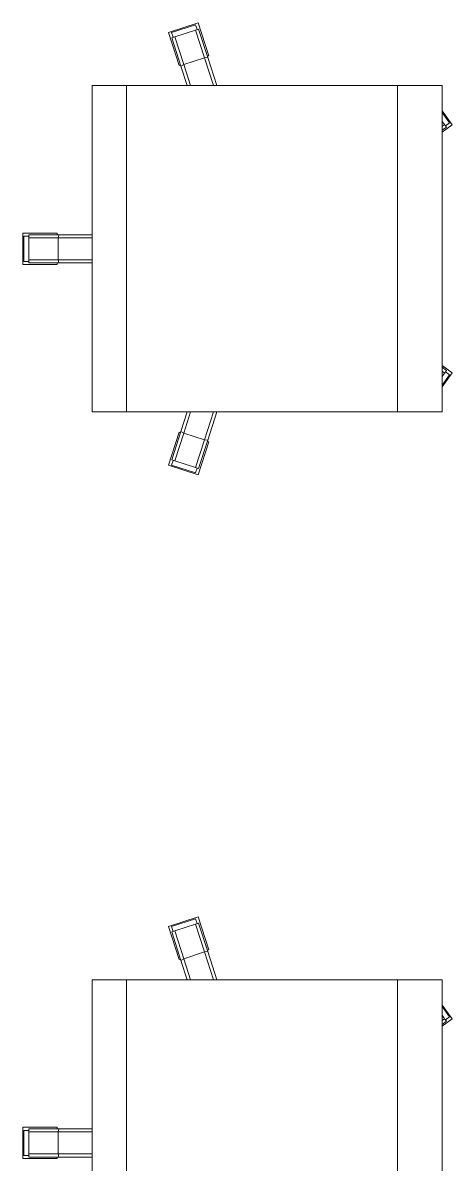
# Model space of a CAD drawing. Header units: millimetres. Extents: x 31960 to 73442, y -14102 to 21505.
# Drawn here: x 62485 to 63169, y -10462 to -8643 of the extents above; entities that cross this region are included whole.
import ezdxf

# ---------------------------------------------------------------- set-up
doc = ezdxf.new("R2010")
doc.units = ezdxf.units.MM
doc.layers.add('I-FURN', color=30, linetype='Continuous', lineweight=9)

# ---------------------------------------------------------------- blocks, each defined once
blk = doc.blocks.new('JX-57-Generic Chair-Task - Task without Arms-V20-Level 9 207 Kent St 1_100')
at = {"layer": 'I-FURN'}
for p, q in [((166, 389.3), (116, 389.3)), ((116, 334.3), (116, 389.3)), ((121, 379.9), (121, 387.8)), ((121, 387.8), (161, 387.8)), ((161, 387.8), (161, 379.9)), ((166, 389.3), (166, 334.3)), ((118.5, 379.7), (123.5, 379.7)), ((118.5, 379.7), (118.5, 332.1)), ((123.5, 379.7), (158.5, 379.7)), ((123.5, 333.2), (123.5, 379.7)), ((158.5, 379.7), (163.5, 379.7)), ((158.5, 379.7), (158.5, 333.2)), ((163.5, 379.7), (163.5, 332.1)), ((116, 334.3), (118.5, 334.3)), ((123.5, 333.2), (118.5, 332.1)), ((118.5, 332.1), (118.5, 278.9)), ((123.5, 278.9), (123.5, 333.2)), ((158.5, 333.2), (123.5, 333.2)), ((163.5, 332.1), (158.5, 333.2)), ((158.5, 333.2), (158.5, 278.9)), ((163.5, 334.3), (166, 334.3)), ((163.5, 332.1), (163.5, 278.9)), ((401, 278.9), (-119, 278.9)), ((-119, 271.7), (-119, 278.9)), ((401, 278.9), (401, 271.7)), ((-119, 224.1), (-119, 271.7)), ((401, 271.7), (401, 224.1)), ((-119, -182.8), (-119, 224.1)), ((401, 224.1), (-119, 224.1)), ((401, 224.1), (401, -182.8)), ((-203.6, 157.2), (-219, 109.6)), ((-216, 113.9), (-203.7, 152)), ((-207.5, 113.8), (-196.7, 147.1)), ((-203.7, 152), (-196.1, 149.5)), ((-203.6, 157.2), (-151.2, 140.2)), ((-196.7, 147.1), (-195.2, 151.8)), ((-196.7, 147.1), (-152.5, 132.7)), ((-195.2, 151.8), (-149.9, 137.1)), ((477.1, 151.8), (431.9, 137.1)), ((433.2, 140.2), (485.5, 157.2)), ((478.7, 147.1), (434.5, 132.7)), ((477.1, 151.8), (478.7, 147.1)), ((478.1, 149.5), (485.6, 152)), ((478.7, 147.1), (489.5, 113.8)), ((501, 109.6), (485.5, 157.2)), ((498, 113.9), (485.6, 152)), ((-152.5, 132.7), (-163.3, 99.4)), ((-149.9, 137.1), (-152.5, 132.7)), ((-152.5, 132.7), (-119, 121.8)), ((-152, 137.8), (-151.2, 140.2)), ((-149.9, 137.1), (-119, 127.1)), ((431.9, 137.1), (401, 127.1)), ((434.5, 132.7), (401, 121.8)), ((434.5, 132.7), (431.9, 137.1)), ((433.2, 140.2), (434, 137.8)), ((445.3, 99.4), (434.5, 132.7)), ((-166.7, 92.6), (-219, 109.6)), ((-208.4, 111.5), (-216, 113.9)), ((-209.1, 109), (-207.5, 113.8)), ((-207.5, 113.8), (-163.3, 99.4)), ((489.5, 113.8), (445.3, 99.4)), ((501, 109.6), (448.7, 92.6)), ((489.5, 113.8), (491, 109)), ((498, 113.9), (490.4, 111.5)), ((-209.1, 109), (-163.8, 94.3)), ((-166.7, 92.6), (-165.9, 95)), ((-163.3, 99.4), (-163.8, 94.3)), ((-163.8, 94.3), (-119, 79.8)), ((-163.3, 99.4), (-119, 85)), ((445.3, 99.4), (401, 85)), ((445.8, 94.3), (401, 79.8)), ((445.8, 94.3), (445.3, 99.4)), ((491, 109), (445.8, 94.3)), ((447.9, 95), (448.7, 92.6)), ((-119, -208), (-119, -182.8)), ((401, -182.8), (401, -208)), ((-119, -239.5), (-119, -208)), ((401, -208), (-119, -208)), ((401, -208), (401, -239.5)), ((-119, -279.3), (-119, -239.5)), ((401, -239.5), (401, -279.3)), ((-119, -279.4), (401, -279.4)), ((-78.7, -279.3), (-56.5, -295.4)), ((-59.7, -291.2), (-76.1, -279.3)), ((-56.9, -283.2), (-62.3, -279.2)), ((-55, -284.8), (-59.7, -291.2)), ((-54, -279.2), (-56.9, -283.2)), ((-52.9, -286.1), (-56.9, -283.2)), ((-44.8, -279.2), (-56.5, -295.4)), ((-52.9, -286.1), (-47.8, -279.2)), ((338.5, -295.4), (326.8, -279.3)), ((334.8, -286.1), (329.9, -279.3)), ((338.9, -283.2), (334.8, -286.1)), ((336.1, -279.3), (338.9, -283.2)), ((341.6, -291.2), (336.9, -284.8)), ((338.5, -295.4), (360.6, -279.3)), ((343.5, -279.8), (338.9, -283.2)), ((341.6, -291.2), (358.1, -279.3))]:
    blk.add_line(p, q, dxfattribs=at)
blk = doc.blocks.new('JX-57-Generic Chair-Task - Task without Arms-3760541-Level 9 207 Kent St 1_100')
at = {"layer": 'I-FURN'}
for p, q in [((-56.5, 295.4), (-78.7, 279.3)), ((-76.1, 279.3), (-59.7, 291.2)), ((-59.7, 291.2), (-55, 284.8)), ((-56.5, 295.4), (-44.8, 279.2)), ((326.8, 279.3), (338.5, 295.4)), ((336.9, 284.8), (341.6, 291.2)), ((360.6, 279.3), (338.5, 295.4)), ((358.1, 279.3), (341.6, 291.2)), ((401, 279.4), (-119, 279.4)), ((-119, 239.5), (-119, 279.3)), ((-62.3, 279.2), (-56.9, 283.2)), ((-56.9, 283.2), (-52.9, 286.1)), ((-56.9, 283.2), (-54, 279.2)), ((-47.8, 279.2), (-52.9, 286.1)), ((329.9, 279.3), (334.8, 286.1)), ((334.8, 286.1), (338.9, 283.2)), ((338.9, 283.2), (336.1, 279.3)), ((338.9, 283.2), (344.2, 279.3)), ((401, 279.3), (401, 239.5)), ((-119, 208), (-119, 239.5)), ((401, 239.5), (401, 208)), ((-119, 182.8), (-119, 208)), ((-119, 208), (401, 208)), ((401, 208), (401, 182.8)), ((-119, -224.1), (-119, 182.8)), ((401, 182.8), (401, -224.1)), ((-119, -79.8), (-163.8, -94.3)), ((-119, -85), (-163.3, -99.4)), ((401, -79.8), (445.8, -94.3)), ((401, -85), (445.3, -99.4)), ((-219, -109.6), (-166.7, -92.6)), ((-163.8, -94.3), (-209.1, -109)), ((-207.5, -113.8), (-209.1, -109)), ((-163.3, -99.4), (-207.5, -113.8)), ((-165.9, -95), (-166.7, -92.6)), ((-163.8, -94.3), (-163.3, -99.4)), ((-163.3, -99.4), (-152.5, -132.7)), ((434.5, -132.7), (445.3, -99.4)), ((445.3, -99.4), (445.8, -94.3)), ((445.3, -99.4), (489.5, -113.8)), ((445.8, -94.3), (491, -109)), ((448.7, -92.6), (447.9, -95)), ((448.7, -92.6), (501, -109.6)), ((491, -109), (489.5, -113.8)), ((-219, -109.6), (-203.6, -157.2)), ((-216, -113.9), (-208.4, -111.5)), ((-203.7, -152), (-216, -113.9)), ((-196.7, -147.1), (-207.5, -113.8)), ((-119, -121.8), (-152.5, -132.7)), ((-119, -127.1), (-149.9, -137.1)), ((401, -121.8), (434.5, -132.7)), ((401, -127.1), (431.9, -137.1)), ((489.5, -113.8), (478.7, -147.1)), ((485.5, -157.2), (501, -109.6)), ((485.6, -152), (498, -113.9)), ((490.4, -111.5), (498, -113.9)), ((-151.2, -140.2), (-203.6, -157.2)), ((-152.5, -132.7), (-196.7, -147.1)), ((-149.9, -137.1), (-195.2, -151.8)), ((-152.5, -132.7), (-149.9, -137.1)), ((-151.2, -140.2), (-152, -137.8)), ((431.9, -137.1), (434.5, -132.7)), ((431.9, -137.1), (477.1, -151.8)), ((434, -137.8), (433.2, -140.2)), ((485.5, -157.2), (433.2, -140.2)), ((434.5, -132.7), (478.7, -147.1)), ((-196.1, -149.5), (-203.7, -152)), ((-195.2, -151.8), (-196.7, -147.1)), ((478.7, -147.1), (477.1, -151.8)), ((485.6, -152), (478.1, -149.5)), ((-119, -271.7), (-119, -224.1)), ((-119, -224.1), (401, -224.1)), ((401, -224.1), (401, -271.7)), ((-119, -278.9), (-119, -271.7)), ((401, -271.7), (401, -278.9)), ((-119, -278.9), (401, -278.9)), ((118.5, -278.9), (118.5, -332.1)), ((123.5, -333.2), (123.5, -278.9)), ((158.5, -278.9), (158.5, -333.2)), ((163.5, -278.9), (163.5, -332.1)), ((118.5, -334.3), (116, -334.3)), ((116, -389.3), (116, -334.3)), ((118.5, -332.1), (123.5, -333.2)), ((118.5, -332.1), (118.5, -379.7)), ((123.5, -333.2), (158.5, -333.2)), ((123.5, -379.7), (123.5, -333.2)), ((158.5, -333.2), (163.5, -332.1)), ((158.5, -333.2), (158.5, -379.7)), ((163.5, -332.1), (163.5, -379.7)), ((166, -334.3), (163.5, -334.3)), ((166, -334.3), (166, -389.3)), ((123.5, -379.7), (118.5, -379.7)), ((121, -387.8), (121, -379.9)), ((158.5, -379.7), (123.5, -379.7)), ((163.5, -379.7), (158.5, -379.7)), ((161, -379.9), (161, -387.8)), ((116, -389.3), (166, -389.3)), ((161, -387.8), (121, -387.8))]:
    blk.add_line(p, q, dxfattribs=at)

msp = doc.modelspace()

# ---------------------------------------------------------------- block references
at = {"layer": 'I-FURN'}
for name, p, rotation in [('JX-57-Generic Chair-Task - Task without Arms-V20-Level 9 207 Kent St 1_100', (62874, -9144.2), 89.99999999999977), ('JX-57-Generic Chair-Task - Task without Arms-3760541-Level 9 207 Kent St 1_100', (62874, -10286.8), 270.0000000000012)]:
    msp.add_blockref(name, p, dxfattribs=dict(at, rotation=rotation))

doc.saveas('drawing.dxf')
